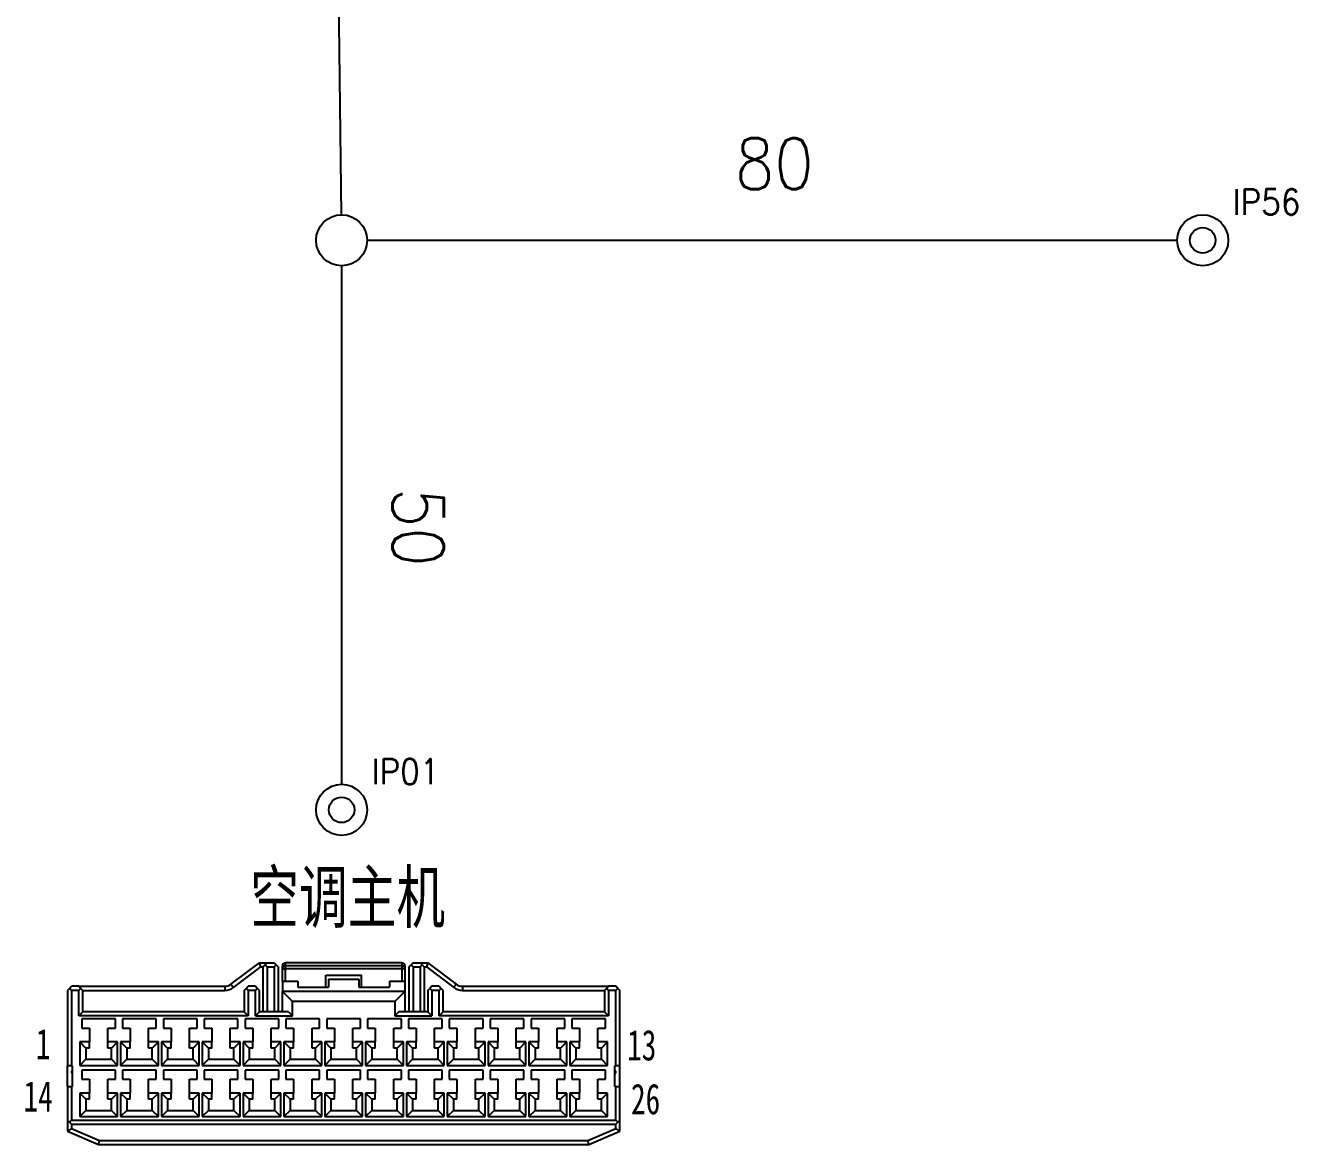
# Model space of a CAD drawing. Header units: inches. Extents: x 47316 to 59086, y 3141 to 11743.
# Drawn here: x 54291.5 to 54416.1, y 8331.1 to 8440.7 of the extents above; entities that cross this region are included whole.
import ezdxf

# ---------------------------------------------------------------- set-up
doc = ezdxf.new("R2010")
doc.units = ezdxf.units.IN
doc.header["$MEASUREMENT"] = 0
doc.layers.add('___SHELL', color=7, linetype='Continuous')
doc.styles.add('MtX_FangSong_GB2312', font='')
doc.styles.get("Standard").update_dxf_attribs({"font": ''})
doc.styles.get('MtX_FangSong_GB2312').set_extended_font_data('FangSong_GB2312')
doc.styles.get('Standard').set_extended_font_data('SimSun')
doc.linetypes.add('_VH_OTCON', pattern='A,0.0001,[7,VeSys.shx,S=0.1,R=0,X=0,Y=0],-0.4,[7,VeSys.shx,S=0.1,R=0,X=0,Y=0],-0.4,["X",Standard,S=1,R=0,X=-0.5,Y=-0.5],-0.0001,[7,VeSys.shx,S=0.1,R=0,X=0,Y=0],-0.4', length=1.2002)

msp = doc.modelspace()

# ---------------------------------------------------------------- linework, layer by layer
at = {"color": 0, "linetype": '_VH_OTCON', "lineweight": -2, "ltscale": 5}
for p, q in [((54321.88, 8469.92), (54322.48, 8422.12)), ((54325.01, 8419.62), (54404.35, 8419.62)), ((54322.51, 8417.12), (54322.51, 8366.35))]:
    msp.add_line(p, q, dxfattribs=at)
at = {"color": 0, "linetype": 'Continuous', "lineweight": -2}
for centre, radius in [((54322.51, 8419.62), 2.5), ((54406.85, 8419.62), 2.5), ((54406.85, 8419.62), 1.25), ((54322.51, 8363.85), 2.5), ((54322.51, 8363.85), 1.25)]:
    msp.add_circle(centre, radius, dxfattribs=at)
at = {"layer": '___SHELL', "color": 0, "lineweight": -2, "ltscale": 0.087131}
for p, q in [((54311.67, 8346.78), (54314.46, 8348.87)), ((54330.96, 8348.87), (54333.74, 8346.78))]:
    msp.add_line(p, q, dxfattribs=at)
at = {"layer": '___SHELL', "color": 0, "lineweight": -2, "ltscale": 0.083783}
for p, q in [((54311.92, 8346.46), (54314.59, 8348.47)), ((54330.82, 8348.47), (54333.5, 8346.46))]:
    msp.add_line(p, q, dxfattribs=at)
at = {"layer": '___SHELL', "color": 0, "lineweight": -2, "ltscale": 0.01875}
for p, q in [((54314.46, 8348.87), (54315.21, 8348.87)), ((54330.21, 8348.87), (54330.96, 8348.87)), ((54297.06, 8342.47), (54297.81, 8342.47)), ((54299.61, 8342.47), (54300.36, 8342.47)), ((54301.06, 8342.47), (54301.81, 8342.47)), ((54303.61, 8342.47), (54304.36, 8342.47)), ((54305.06, 8342.47), (54305.81, 8342.47)), ((54307.61, 8342.47), (54308.36, 8342.47)), ((54309.06, 8342.47), (54309.81, 8342.47)), ((54311.61, 8342.47), (54312.36, 8342.47)), ((54313.06, 8342.47), (54313.81, 8342.47)), ((54315.61, 8342.47), (54316.36, 8342.47)), ((54317.06, 8342.47), (54317.81, 8342.47)), ((54319.61, 8342.47), (54320.36, 8342.47)), ((54321.06, 8342.47), (54321.81, 8342.47)), ((54323.61, 8342.47), (54324.36, 8342.47)), ((54325.06, 8342.47), (54325.81, 8342.47)), ((54327.61, 8342.47), (54328.36, 8342.47)), ((54329.06, 8342.47), (54329.81, 8342.47)), ((54331.61, 8342.47), (54332.36, 8342.47)), ((54333.06, 8342.47), (54333.81, 8342.47)), ((54335.61, 8342.47), (54336.36, 8342.47)), ((54337.06, 8342.47), (54337.81, 8342.47)), ((54339.61, 8342.47), (54340.36, 8342.47)), ((54341.06, 8342.47), (54341.81, 8342.47)), ((54343.61, 8342.47), (54344.36, 8342.47)), ((54345.06, 8342.47), (54345.81, 8342.47)), ((54347.61, 8342.47), (54348.36, 8342.47)), ((54297.06, 8337.47), (54297.81, 8337.47)), ((54299.61, 8337.47), (54300.36, 8337.47)), ((54301.06, 8337.47), (54301.81, 8337.47)), ((54303.61, 8337.47), (54304.36, 8337.47)), ((54305.06, 8337.47), (54305.81, 8337.47)), ((54307.61, 8337.47), (54308.36, 8337.47)), ((54309.06, 8337.47), (54309.81, 8337.47)), ((54311.61, 8337.47), (54312.36, 8337.47)), ((54313.06, 8337.47), (54313.81, 8337.47)), ((54315.61, 8337.47), (54316.36, 8337.47)), ((54317.06, 8337.47), (54317.81, 8337.47)), ((54319.61, 8337.47), (54320.36, 8337.47)), ((54321.06, 8337.47), (54321.81, 8337.47)), ((54323.61, 8337.47), (54324.36, 8337.47)), ((54325.06, 8337.47), (54325.81, 8337.47)), ((54327.61, 8337.47), (54328.36, 8337.47)), ((54329.06, 8337.47), (54329.81, 8337.47)), ((54331.61, 8337.47), (54332.36, 8337.47)), ((54333.06, 8337.47), (54333.81, 8337.47)), ((54335.61, 8337.47), (54336.36, 8337.47)), ((54337.06, 8337.47), (54337.81, 8337.47)), ((54339.61, 8337.47), (54340.36, 8337.47)), ((54341.06, 8337.47), (54341.81, 8337.47)), ((54343.61, 8337.47), (54344.36, 8337.47)), ((54345.06, 8337.47), (54345.81, 8337.47)), ((54347.61, 8337.47), (54348.36, 8337.47))]:
    msp.add_line(p, q, dxfattribs=at)
at = {"layer": '___SHELL', "color": 0, "lineweight": -2, "ltscale": 0.010545}
for p, q in [((54314.59, 8348.47), (54314.46, 8348.87)), ((54330.96, 8348.87), (54330.82, 8348.47))]:
    msp.add_line(p, q, dxfattribs=at)
at = {"layer": '___SHELL', "color": 0, "lineweight": -2, "ltscale": 0.005402}
for p, q in [((54314.59, 8348.47), (54314.81, 8348.47)), ((54330.61, 8348.47), (54330.82, 8348.47))]:
    msp.add_line(p, q, dxfattribs=at)
at = {"layer": '___SHELL', "color": 0, "lineweight": -2, "ltscale": 0.007071}
for p, q in [((54315.01, 8348.67), (54314.81, 8348.47)), ((54315.21, 8348.87), (54315.01, 8348.67)), ((54315.21, 8348.47), (54315.01, 8348.67)), ((54315.91, 8348.87), (54316.11, 8348.67)), ((54316.11, 8348.67), (54315.91, 8348.47)), ((54329.51, 8348.87), (54329.31, 8348.67)), ((54329.51, 8348.47), (54329.31, 8348.67)), ((54330.21, 8348.87), (54330.41, 8348.67)), ((54330.41, 8348.67), (54330.21, 8348.47)), ((54330.61, 8348.47), (54330.41, 8348.67)), ((54295.86, 8346.37), (54295.66, 8346.17)), ((54296.76, 8346.57), (54296.96, 8346.37)), ((54296.96, 8346.37), (54296.76, 8346.17)), ((54297.16, 8346.17), (54296.96, 8346.37)), ((54312.96, 8346.17), (54313.16, 8346.37)), ((54313.16, 8346.37), (54313.36, 8346.57)), ((54313.16, 8346.37), (54313.36, 8346.17)), ((54314.06, 8346.57), (54314.26, 8346.37)), ((54314.26, 8346.37), (54314.06, 8346.17)), ((54314.46, 8346.17), (54314.26, 8346.37)), ((54330.96, 8346.17), (54331.16, 8346.37)), ((54331.36, 8346.57), (54331.16, 8346.37)), ((54331.16, 8346.37), (54331.36, 8346.17)), ((54332.06, 8346.57), (54332.26, 8346.37)), ((54332.26, 8346.37), (54332.06, 8346.17)), ((54332.46, 8346.17), (54332.26, 8346.37)), ((54348.26, 8346.17), (54348.46, 8346.37)), ((54348.46, 8346.37), (54348.66, 8346.57)), ((54348.66, 8346.17), (54348.46, 8346.37)), ((54349.56, 8346.37), (54349.76, 8346.17)), ((54295.66, 8333.47), (54295.86, 8333.27)), ((54349.76, 8333.47), (54349.56, 8333.27))]:
    msp.add_line(p, q, dxfattribs=at)
at = {"layer": '___SHELL', "color": 0, "lineweight": -2, "ltscale": 0.11}
for p, q in [((54314.81, 8348.47), (54314.81, 8344.07)), ((54315.21, 8348.47), (54315.21, 8344.07)), ((54315.91, 8348.47), (54315.91, 8344.07)), ((54316.31, 8348.47), (54316.31, 8344.07)), ((54329.11, 8348.47), (54329.11, 8344.07)), ((54329.51, 8348.47), (54329.51, 8344.07)), ((54330.21, 8348.47), (54330.21, 8344.07)), ((54330.61, 8348.47), (54330.61, 8344.07))]:
    msp.add_line(p, q, dxfattribs=at)
at = {"layer": '___SHELL', "color": 0, "lineweight": -2, "ltscale": 0.0175}
for p, q in [((54315.21, 8348.87), (54315.91, 8348.87)), ((54315.21, 8348.47), (54315.91, 8348.47)), ((54329.51, 8348.87), (54330.21, 8348.87)), ((54329.51, 8348.47), (54330.21, 8348.47)), ((54296.76, 8346.57), (54296.06, 8346.57)), ((54296.76, 8346.17), (54296.06, 8346.17)), ((54349.36, 8346.57), (54348.66, 8346.57)), ((54349.36, 8346.17), (54348.66, 8346.17))]:
    msp.add_line(p, q, dxfattribs=at)
at = {"layer": '___SHELL', "color": 0, "lineweight": -2, "ltscale": 0.00707}
for p, q in [((54316.31, 8348.47), (54316.11, 8348.67)), ((54329.31, 8348.67), (54329.11, 8348.47)), ((54295.86, 8346.37), (54296.06, 8346.57)), ((54296.06, 8346.17), (54295.86, 8346.37)), ((54349.56, 8346.37), (54349.36, 8346.57)), ((54349.56, 8346.37), (54349.36, 8346.17)), ((54295.86, 8333.27), (54296.06, 8333.47)), ((54296.06, 8333.07), (54295.86, 8333.27)), ((54349.36, 8333.47), (54349.56, 8333.27)), ((54349.56, 8333.27), (54349.36, 8333.07))]:
    msp.add_line(p, q, dxfattribs=at)
at = {"layer": '___SHELL', "color": 0, "lineweight": -2, "ltscale": 0.0075}
for p, q in [((54316.71, 8348.27), (54316.71, 8348.57)), ((54316.71, 8348.57), (54317.01, 8348.57)), ((54316.71, 8348.27), (54317.01, 8348.27)), ((54317.01, 8348.57), (54317.01, 8348.87)), ((54317.01, 8348.27), (54317.01, 8348.57)), ((54328.41, 8348.87), (54328.41, 8348.57)), ((54328.41, 8348.57), (54328.71, 8348.57)), ((54328.41, 8348.57), (54328.41, 8348.27)), ((54328.41, 8348.27), (54328.71, 8348.27)), ((54328.71, 8348.57), (54328.71, 8348.27))]:
    msp.add_line(p, q, dxfattribs=at)
at = {"layer": '___SHELL', "color": 0, "lineweight": -2, "ltscale": 0.03}
for p, q in [((54316.71, 8347.07), (54316.71, 8348.27)), ((54317.01, 8347.07), (54317.01, 8348.27)), ((54328.41, 8348.27), (54328.41, 8347.07)), ((54328.71, 8348.27), (54328.71, 8347.07)), ((54320.96, 8346.47), (54320.96, 8347.67)), ((54324.46, 8346.47), (54324.46, 8347.67))]:
    msp.add_line(p, q, dxfattribs=at)
at = {"layer": '___SHELL', "color": 0, "lineweight": -2, "ltscale": 0.285001}
for p, q in [((54328.41, 8348.87), (54317.01, 8348.87)), ((54328.41, 8348.57), (54317.01, 8348.57)), ((54328.41, 8348.27), (54317.01, 8348.27))]:
    msp.add_line(p, q, dxfattribs=at)
at = {"layer": '___SHELL', "color": 0, "lineweight": -2, "ltscale": 0.025}
for p, q in [((54316.71, 8347.07), (54316.71, 8346.07)), ((54328.71, 8347.07), (54328.71, 8346.07))]:
    msp.add_line(p, q, dxfattribs=at)
at = {"layer": '___SHELL', "color": 0, "lineweight": -2, "ltscale": 0.0375}
for p, q in [((54316.71, 8347.07), (54318.21, 8347.07)), ((54327.21, 8347.07), (54328.71, 8347.07))]:
    msp.add_line(p, q, dxfattribs=at)
at = {"layer": '___SHELL', "color": 0, "lineweight": -2, "ltscale": 0.015}
for p, q in [((54318.21, 8347.07), (54318.21, 8346.47)), ((54327.21, 8347.07), (54327.21, 8346.47))]:
    msp.add_line(p, q, dxfattribs=at)
at = {"layer": '___SHELL', "color": 0, "lineweight": -2, "ltscale": 0.0875}
msp.add_line((54320.96, 8347.67), (54324.46, 8347.67), dxfattribs=at)
at = {"layer": '___SHELL', "color": 0, "lineweight": -2, "ltscale": 0.075}
for p, q in [((54321.21, 8347.27), (54324.21, 8347.27)), ((54318.21, 8346.47), (54321.21, 8346.47)), ((54324.21, 8346.47), (54327.21, 8346.47))]:
    msp.add_line(p, q, dxfattribs=at)
at = {"layer": '___SHELL', "color": 0, "lineweight": -2, "ltscale": 0.02}
for p, q in [((54321.21, 8347.27), (54321.21, 8346.47)), ((54324.21, 8347.27), (54324.21, 8346.47))]:
    msp.add_line(p, q, dxfattribs=at)
at = {"layer": '___SHELL', "color": 0, "lineweight": -2, "ltscale": 0.185}
for p, q in [((54295.66, 8346.17), (54295.66, 8338.77)), ((54296.06, 8346.17), (54296.06, 8338.77)), ((54349.36, 8338.77), (54349.36, 8346.17)), ((54349.76, 8338.77), (54349.76, 8346.17))]:
    msp.add_line(p, q, dxfattribs=at)
at = {"layer": '___SHELL', "color": 0, "lineweight": -2, "ltscale": 0.357881}
for p, q in [((54296.76, 8346.57), (54311.07, 8346.57)), ((54334.34, 8346.57), (54348.66, 8346.57))]:
    msp.add_line(p, q, dxfattribs=at)
at = {"layer": '___SHELL', "color": 0, "lineweight": -2, "ltscale": 0.0625}
for p, q in [((54296.76, 8343.67), (54296.76, 8346.17)), ((54313.36, 8346.17), (54313.36, 8343.67)), ((54314.06, 8343.67), (54314.06, 8346.17)), ((54331.36, 8346.17), (54331.36, 8343.67)), ((54332.06, 8343.67), (54332.06, 8346.17)), ((54348.66, 8346.17), (54348.66, 8343.67)), ((54297.46, 8339.42), (54299.96, 8339.42)), ((54301.46, 8339.42), (54303.96, 8339.42)), ((54305.46, 8339.42), (54307.96, 8339.42)), ((54309.46, 8339.42), (54311.96, 8339.42)), ((54313.46, 8339.42), (54315.96, 8339.42)), ((54317.46, 8339.42), (54319.96, 8339.42)), ((54321.46, 8339.42), (54323.96, 8339.42)), ((54325.46, 8339.42), (54327.96, 8339.42)), ((54329.46, 8339.42), (54331.96, 8339.42)), ((54333.46, 8339.42), (54335.96, 8339.42)), ((54337.46, 8339.42), (54339.96, 8339.42)), ((54341.46, 8339.42), (54343.96, 8339.42)), ((54345.46, 8339.42), (54347.96, 8339.42)), ((54297.46, 8334.42), (54299.96, 8334.42)), ((54301.46, 8334.42), (54303.96, 8334.42)), ((54305.46, 8334.42), (54307.96, 8334.42)), ((54309.46, 8334.42), (54311.96, 8334.42)), ((54313.46, 8334.42), (54315.96, 8334.42)), ((54317.46, 8334.42), (54319.96, 8334.42)), ((54321.46, 8334.42), (54323.96, 8334.42)), ((54325.46, 8334.42), (54327.96, 8334.42)), ((54329.46, 8334.42), (54331.96, 8334.42)), ((54333.46, 8334.42), (54335.96, 8334.42)), ((54337.46, 8334.42), (54339.96, 8334.42)), ((54341.46, 8334.42), (54343.96, 8334.42)), ((54345.46, 8334.42), (54347.96, 8334.42))]:
    msp.add_line(p, q, dxfattribs=at)
at = {"layer": '___SHELL', "color": 0, "lineweight": -2, "ltscale": 0.0525}
for p, q in [((54297.16, 8344.07), (54297.16, 8346.17)), ((54312.96, 8346.17), (54312.96, 8344.07)), ((54314.46, 8344.07), (54314.46, 8346.17)), ((54330.96, 8346.17), (54330.96, 8344.07)), ((54332.46, 8344.07), (54332.46, 8346.17)), ((54348.26, 8346.17), (54348.26, 8344.07))]:
    msp.add_line(p, q, dxfattribs=at)
at = {"layer": '___SHELL', "color": 0, "lineweight": -2, "ltscale": 0.347881}
for p, q in [((54297.16, 8346.17), (54311.07, 8346.17)), ((54334.34, 8346.17), (54348.26, 8346.17))]:
    msp.add_line(p, q, dxfattribs=at)
at = {"layer": '___SHELL', "color": 0, "lineweight": -2, "ltscale": 0.01}
for p, q in [((54311.07, 8346.57), (54311.07, 8346.17)), ((54311.67, 8346.78), (54311.92, 8346.46)), ((54333.74, 8346.78), (54333.5, 8346.46)), ((54334.34, 8346.57), (54334.34, 8346.17))]:
    msp.add_line(p, q, dxfattribs=at)
at = {"layer": '___SHELL', "color": 0, "lineweight": -2, "ltscale": 0.017499}
for p, q in [((54314.06, 8346.57), (54313.36, 8346.57)), ((54314.06, 8346.17), (54313.36, 8346.17)), ((54332.06, 8346.57), (54331.36, 8346.57)), ((54332.06, 8346.17), (54331.36, 8346.17))]:
    msp.add_line(p, q, dxfattribs=at)
at = {"layer": '___SHELL', "color": 0, "lineweight": -2, "ltscale": 0.3}
msp.add_line((54328.71, 8346.07), (54316.71, 8346.07), dxfattribs=at)
at = {"layer": '___SHELL', "color": 0, "lineweight": -2, "ltscale": 0.035355}
for p, q in [((54316.71, 8346.07), (54317.71, 8345.07)), ((54328.71, 8346.07), (54327.71, 8345.07))]:
    msp.add_line(p, q, dxfattribs=at)
at = {"layer": '___SHELL', "color": 0, "lineweight": -2, "ltscale": 0.05}
for p, q in [((54316.71, 8344.07), (54316.71, 8346.07)), ((54328.71, 8346.07), (54328.71, 8344.07)), ((54295.66, 8336.77), (54295.66, 8338.77)), ((54296.16, 8336.77), (54296.16, 8338.77)), ((54349.26, 8336.77), (54349.26, 8338.77)), ((54349.76, 8336.77), (54349.76, 8338.77))]:
    msp.add_line(p, q, dxfattribs=at)
at = {"layer": '___SHELL', "color": 0, "lineweight": -2, "ltscale": 0.25}
msp.add_line((54327.71, 8345.07), (54317.71, 8345.07), dxfattribs=at)
at = {"layer": '___SHELL', "color": 0, "lineweight": -2, "ltscale": 0.035}
for p, q in [((54317.71, 8343.67), (54317.71, 8345.07)), ((54327.71, 8345.07), (54327.71, 8343.67))]:
    msp.add_line(p, q, dxfattribs=at)
at = {"layer": '___SHELL', "color": 0, "lineweight": -2, "ltscale": 0.014142}
for p, q in [((54297.16, 8344.07), (54296.76, 8343.67)), ((54312.96, 8344.07), (54313.36, 8343.67)), ((54314.46, 8344.07), (54314.06, 8343.67)), ((54317.31, 8344.07), (54317.71, 8343.67)), ((54328.11, 8344.07), (54327.71, 8343.67)), ((54330.96, 8344.07), (54331.36, 8343.67)), ((54332.46, 8344.07), (54332.06, 8343.67)), ((54348.26, 8344.07), (54348.66, 8343.67))]:
    msp.add_line(p, q, dxfattribs=at)
at = {"layer": '___SHELL', "color": 0, "lineweight": -2, "ltscale": 0.415001}
for p, q in [((54313.36, 8343.67), (54296.76, 8343.67)), ((54348.66, 8343.67), (54332.06, 8343.67))]:
    msp.add_line(p, q, dxfattribs=at)
at = {"layer": '___SHELL', "color": 0, "lineweight": -2, "ltscale": 0.0225}
for p, q in [((54297.06, 8343.37), (54297.06, 8342.47)), ((54300.36, 8342.47), (54300.36, 8343.37)), ((54301.06, 8343.37), (54301.06, 8342.47)), ((54304.36, 8342.47), (54304.36, 8343.37)), ((54305.06, 8343.37), (54305.06, 8342.47)), ((54308.36, 8342.47), (54308.36, 8343.37)), ((54309.06, 8343.37), (54309.06, 8342.47)), ((54312.36, 8342.47), (54312.36, 8343.37)), ((54313.06, 8343.37), (54313.06, 8342.47)), ((54316.36, 8342.47), (54316.36, 8343.37)), ((54317.06, 8343.37), (54317.06, 8342.47)), ((54320.36, 8342.47), (54320.36, 8343.37)), ((54321.06, 8343.37), (54321.06, 8342.47)), ((54324.36, 8342.47), (54324.36, 8343.37)), ((54325.06, 8343.37), (54325.06, 8342.47)), ((54328.36, 8342.47), (54328.36, 8343.37)), ((54329.06, 8343.37), (54329.06, 8342.47)), ((54332.36, 8342.47), (54332.36, 8343.37)), ((54333.06, 8343.37), (54333.06, 8342.47)), ((54336.36, 8342.47), (54336.36, 8343.37)), ((54337.06, 8343.37), (54337.06, 8342.47)), ((54340.36, 8342.47), (54340.36, 8343.37)), ((54341.06, 8343.37), (54341.06, 8342.47)), ((54344.36, 8342.47), (54344.36, 8343.37)), ((54345.06, 8343.37), (54345.06, 8342.47)), ((54348.36, 8342.47), (54348.36, 8343.37)), ((54297.06, 8338.37), (54297.06, 8337.47)), ((54300.36, 8337.47), (54300.36, 8338.37)), ((54301.06, 8338.37), (54301.06, 8337.47)), ((54304.36, 8337.47), (54304.36, 8338.37)), ((54305.06, 8338.37), (54305.06, 8337.47)), ((54308.36, 8337.47), (54308.36, 8338.37)), ((54309.06, 8338.37), (54309.06, 8337.47)), ((54312.36, 8337.47), (54312.36, 8338.37)), ((54313.06, 8338.37), (54313.06, 8337.47)), ((54316.36, 8337.47), (54316.36, 8338.37)), ((54317.06, 8338.37), (54317.06, 8337.47)), ((54320.36, 8337.47), (54320.36, 8338.37)), ((54321.06, 8338.37), (54321.06, 8337.47)), ((54324.36, 8337.47), (54324.36, 8338.37)), ((54325.06, 8338.37), (54325.06, 8337.47)), ((54328.36, 8337.47), (54328.36, 8338.37)), ((54329.06, 8338.37), (54329.06, 8337.47)), ((54332.36, 8337.47), (54332.36, 8338.37)), ((54333.06, 8338.37), (54333.06, 8337.47)), ((54336.36, 8337.47), (54336.36, 8338.37)), ((54337.06, 8338.37), (54337.06, 8337.47)), ((54340.36, 8337.47), (54340.36, 8338.37)), ((54341.06, 8338.37), (54341.06, 8337.47)), ((54344.36, 8337.47), (54344.36, 8338.37)), ((54345.06, 8338.37), (54345.06, 8337.47)), ((54348.36, 8337.47), (54348.36, 8338.37))]:
    msp.add_line(p, q, dxfattribs=at)
at = {"layer": '___SHELL', "color": 0, "lineweight": -2, "ltscale": 0.082501}
for p, q in [((54300.36, 8343.37), (54297.06, 8343.37)), ((54304.36, 8343.37), (54301.06, 8343.37)), ((54308.36, 8343.37), (54305.06, 8343.37)), ((54312.36, 8343.37), (54309.06, 8343.37)), ((54316.36, 8343.37), (54313.06, 8343.37)), ((54320.36, 8343.37), (54317.06, 8343.37)), ((54324.36, 8343.37), (54321.06, 8343.37)), ((54328.36, 8343.37), (54325.06, 8343.37)), ((54332.36, 8343.37), (54329.06, 8343.37)), ((54336.36, 8343.37), (54333.06, 8343.37)), ((54340.36, 8343.37), (54337.06, 8343.37)), ((54344.36, 8343.37), (54341.06, 8343.37)), ((54348.36, 8343.37), (54345.06, 8343.37)), ((54300.36, 8338.37), (54297.06, 8338.37)), ((54304.36, 8338.37), (54301.06, 8338.37)), ((54308.36, 8338.37), (54305.06, 8338.37)), ((54312.36, 8338.37), (54309.06, 8338.37)), ((54316.36, 8338.37), (54313.06, 8338.37)), ((54320.36, 8338.37), (54317.06, 8338.37)), ((54324.36, 8338.37), (54321.06, 8338.37)), ((54328.36, 8338.37), (54325.06, 8338.37)), ((54332.36, 8338.37), (54329.06, 8338.37)), ((54336.36, 8338.37), (54333.06, 8338.37)), ((54340.36, 8338.37), (54337.06, 8338.37)), ((54344.36, 8338.37), (54341.06, 8338.37)), ((54348.36, 8338.37), (54345.06, 8338.37))]:
    msp.add_line(p, q, dxfattribs=at)
at = {"layer": '___SHELL', "color": 0, "lineweight": -2, "ltscale": 0.395}
for p, q in [((54312.96, 8344.07), (54297.16, 8344.07)), ((54348.26, 8344.07), (54332.46, 8344.07))]:
    msp.add_line(p, q, dxfattribs=at)
at = {"layer": '___SHELL', "color": 0, "lineweight": -2, "ltscale": 0.091251}
for p, q in [((54314.06, 8343.67), (54317.71, 8343.67)), ((54327.71, 8343.67), (54331.36, 8343.67))]:
    msp.add_line(p, q, dxfattribs=at)
at = {"layer": '___SHELL', "color": 0, "lineweight": -2, "ltscale": 0.071249}
for p, q in [((54317.31, 8344.07), (54314.46, 8344.07)), ((54330.96, 8344.07), (54328.11, 8344.07))]:
    msp.add_line(p, q, dxfattribs=at)
at = {"layer": '___SHELL', "color": 0, "lineweight": -2, "ltscale": 0.03375}
for p, q in [((54297.81, 8342.47), (54297.81, 8341.12)), ((54299.61, 8341.12), (54299.61, 8342.47)), ((54301.81, 8342.47), (54301.81, 8341.12)), ((54303.61, 8341.12), (54303.61, 8342.47)), ((54305.81, 8342.47), (54305.81, 8341.12)), ((54307.61, 8341.12), (54307.61, 8342.47)), ((54309.81, 8342.47), (54309.81, 8341.12)), ((54311.61, 8341.12), (54311.61, 8342.47)), ((54313.81, 8342.47), (54313.81, 8341.12)), ((54315.61, 8341.12), (54315.61, 8342.47)), ((54317.81, 8342.47), (54317.81, 8341.12)), ((54319.61, 8341.12), (54319.61, 8342.47)), ((54321.81, 8342.47), (54321.81, 8341.12)), ((54323.61, 8341.12), (54323.61, 8342.47)), ((54325.81, 8342.47), (54325.81, 8341.12)), ((54327.61, 8341.12), (54327.61, 8342.47)), ((54329.81, 8342.47), (54329.81, 8341.12)), ((54331.61, 8341.12), (54331.61, 8342.47)), ((54333.81, 8342.47), (54333.81, 8341.12)), ((54335.61, 8341.12), (54335.61, 8342.47)), ((54337.81, 8342.47), (54337.81, 8341.12)), ((54339.61, 8341.12), (54339.61, 8342.47)), ((54341.81, 8342.47), (54341.81, 8341.12)), ((54343.61, 8341.12), (54343.61, 8342.47)), ((54345.81, 8342.47), (54345.81, 8341.12)), ((54347.61, 8341.12), (54347.61, 8342.47)), ((54297.81, 8337.47), (54297.81, 8336.12)), ((54299.61, 8336.12), (54299.61, 8337.47)), ((54301.81, 8337.47), (54301.81, 8336.12)), ((54303.61, 8336.12), (54303.61, 8337.47)), ((54305.81, 8337.47), (54305.81, 8336.12)), ((54307.61, 8336.12), (54307.61, 8337.47)), ((54309.81, 8337.47), (54309.81, 8336.12)), ((54311.61, 8336.12), (54311.61, 8337.47)), ((54313.81, 8337.47), (54313.81, 8336.12)), ((54315.61, 8336.12), (54315.61, 8337.47)), ((54317.81, 8337.47), (54317.81, 8336.12)), ((54319.61, 8336.12), (54319.61, 8337.47)), ((54321.81, 8337.47), (54321.81, 8336.12)), ((54323.61, 8336.12), (54323.61, 8337.47)), ((54325.81, 8337.47), (54325.81, 8336.12)), ((54327.61, 8336.12), (54327.61, 8337.47)), ((54329.81, 8337.47), (54329.81, 8336.12)), ((54331.61, 8336.12), (54331.61, 8337.47)), ((54333.81, 8337.47), (54333.81, 8336.12)), ((54335.61, 8336.12), (54335.61, 8337.47)), ((54337.81, 8337.47), (54337.81, 8336.12)), ((54339.61, 8336.12), (54339.61, 8337.47)), ((54341.81, 8337.47), (54341.81, 8336.12)), ((54343.61, 8336.12), (54343.61, 8337.47)), ((54345.81, 8337.47), (54345.81, 8336.12)), ((54347.61, 8336.12), (54347.61, 8337.47))]:
    msp.add_line(p, q, dxfattribs=at)
at = {"layer": '___SHELL', "color": 0, "lineweight": -2, "ltscale": 0.0575}
for p, q in [((54296.86, 8341.12), (54296.86, 8338.82)), ((54300.56, 8338.82), (54300.56, 8341.12)), ((54300.86, 8341.12), (54300.86, 8338.82)), ((54304.56, 8338.82), (54304.56, 8341.12)), ((54304.86, 8341.12), (54304.86, 8338.82)), ((54308.56, 8338.82), (54308.56, 8341.12)), ((54308.86, 8341.12), (54308.86, 8338.82)), ((54312.56, 8338.82), (54312.56, 8341.12)), ((54312.86, 8341.12), (54312.86, 8338.82)), ((54316.56, 8338.82), (54316.56, 8341.12)), ((54316.86, 8341.12), (54316.86, 8338.82)), ((54320.56, 8338.82), (54320.56, 8341.12)), ((54320.86, 8341.12), (54320.86, 8338.82)), ((54324.56, 8338.82), (54324.56, 8341.12)), ((54324.86, 8341.12), (54324.86, 8338.82)), ((54328.56, 8338.82), (54328.56, 8341.12)), ((54328.86, 8341.12), (54328.86, 8338.82)), ((54332.56, 8338.82), (54332.56, 8341.12)), ((54332.86, 8341.12), (54332.86, 8338.82)), ((54336.56, 8338.82), (54336.56, 8341.12)), ((54336.86, 8341.12), (54336.86, 8338.82)), ((54340.56, 8338.82), (54340.56, 8341.12)), ((54340.86, 8341.12), (54340.86, 8338.82)), ((54344.56, 8338.82), (54344.56, 8341.12)), ((54344.86, 8341.12), (54344.86, 8338.82)), ((54348.56, 8338.82), (54348.56, 8341.12)), ((54296.86, 8336.12), (54296.86, 8333.82)), ((54300.56, 8333.82), (54300.56, 8336.12)), ((54300.86, 8336.12), (54300.86, 8333.82)), ((54304.56, 8333.82), (54304.56, 8336.12)), ((54304.86, 8336.12), (54304.86, 8333.82)), ((54308.56, 8333.82), (54308.56, 8336.12)), ((54308.86, 8336.12), (54308.86, 8333.82)), ((54312.56, 8333.82), (54312.56, 8336.12)), ((54312.86, 8336.12), (54312.86, 8333.82)), ((54316.56, 8333.82), (54316.56, 8336.12)), ((54316.86, 8336.12), (54316.86, 8333.82)), ((54320.56, 8333.82), (54320.56, 8336.12)), ((54320.86, 8336.12), (54320.86, 8333.82)), ((54324.56, 8333.82), (54324.56, 8336.12)), ((54324.86, 8336.12), (54324.86, 8333.82)), ((54328.56, 8333.82), (54328.56, 8336.12)), ((54328.86, 8336.12), (54328.86, 8333.82)), ((54332.56, 8333.82), (54332.56, 8336.12)), ((54332.86, 8336.12), (54332.86, 8333.82)), ((54336.56, 8333.82), (54336.56, 8336.12)), ((54336.86, 8336.12), (54336.86, 8333.82)), ((54340.56, 8333.82), (54340.56, 8336.12)), ((54340.86, 8336.12), (54340.86, 8333.82)), ((54344.56, 8333.82), (54344.56, 8336.12)), ((54344.86, 8336.12), (54344.86, 8333.82)), ((54348.56, 8333.82), (54348.56, 8336.12))]:
    msp.add_line(p, q, dxfattribs=at)
at = {"layer": '___SHELL', "color": 0, "lineweight": -2, "ltscale": 0.023749}
for p, q in [((54297.81, 8341.12), (54296.86, 8341.12)), ((54300.56, 8341.12), (54299.61, 8341.12)), ((54301.81, 8341.12), (54300.86, 8341.12)), ((54304.56, 8341.12), (54303.61, 8341.12)), ((54305.81, 8341.12), (54304.86, 8341.12)), ((54308.56, 8341.12), (54307.61, 8341.12)), ((54309.81, 8341.12), (54308.86, 8341.12)), ((54312.56, 8341.12), (54311.61, 8341.12)), ((54313.81, 8341.12), (54312.86, 8341.12)), ((54316.56, 8341.12), (54315.61, 8341.12)), ((54317.81, 8341.12), (54316.86, 8341.12)), ((54320.56, 8341.12), (54319.61, 8341.12)), ((54321.81, 8341.12), (54320.86, 8341.12)), ((54324.56, 8341.12), (54323.61, 8341.12)), ((54325.81, 8341.12), (54324.86, 8341.12)), ((54328.56, 8341.12), (54327.61, 8341.12)), ((54329.81, 8341.12), (54328.86, 8341.12)), ((54332.56, 8341.12), (54331.61, 8341.12)), ((54333.81, 8341.12), (54332.86, 8341.12)), ((54336.56, 8341.12), (54335.61, 8341.12)), ((54337.81, 8341.12), (54336.86, 8341.12)), ((54340.56, 8341.12), (54339.61, 8341.12)), ((54341.81, 8341.12), (54340.86, 8341.12)), ((54344.56, 8341.12), (54343.61, 8341.12)), ((54345.81, 8341.12), (54344.86, 8341.12)), ((54348.56, 8341.12), (54347.61, 8341.12)), ((54297.81, 8336.12), (54296.86, 8336.12)), ((54300.56, 8336.12), (54299.61, 8336.12)), ((54301.81, 8336.12), (54300.86, 8336.12)), ((54304.56, 8336.12), (54303.61, 8336.12)), ((54305.81, 8336.12), (54304.86, 8336.12)), ((54308.56, 8336.12), (54307.61, 8336.12)), ((54309.81, 8336.12), (54308.86, 8336.12)), ((54312.56, 8336.12), (54311.61, 8336.12)), ((54313.81, 8336.12), (54312.86, 8336.12)), ((54316.56, 8336.12), (54315.61, 8336.12)), ((54317.81, 8336.12), (54316.86, 8336.12)), ((54320.56, 8336.12), (54319.61, 8336.12)), ((54321.81, 8336.12), (54320.86, 8336.12)), ((54324.56, 8336.12), (54323.61, 8336.12)), ((54325.81, 8336.12), (54324.86, 8336.12)), ((54328.56, 8336.12), (54327.61, 8336.12)), ((54329.81, 8336.12), (54328.86, 8336.12)), ((54332.56, 8336.12), (54331.61, 8336.12)), ((54333.81, 8336.12), (54332.86, 8336.12)), ((54336.56, 8336.12), (54335.61, 8336.12)), ((54337.81, 8336.12), (54336.86, 8336.12)), ((54340.56, 8336.12), (54339.61, 8336.12)), ((54341.81, 8336.12), (54340.86, 8336.12)), ((54344.56, 8336.12), (54343.61, 8336.12)), ((54345.81, 8336.12), (54344.86, 8336.12)), ((54348.56, 8336.12), (54347.61, 8336.12))]:
    msp.add_line(p, q, dxfattribs=at)
at = {"layer": '___SHELL', "color": 0, "lineweight": -2, "ltscale": 0.021212}
for p, q in [((54297.46, 8340.52), (54296.86, 8341.12)), ((54299.96, 8340.52), (54300.56, 8341.12)), ((54301.46, 8340.52), (54300.86, 8341.12)), ((54303.96, 8340.52), (54304.56, 8341.12)), ((54305.46, 8340.52), (54304.86, 8341.12)), ((54307.96, 8340.52), (54308.56, 8341.12)), ((54309.46, 8340.52), (54308.86, 8341.12)), ((54311.96, 8340.52), (54312.56, 8341.12)), ((54313.46, 8340.52), (54312.86, 8341.12)), ((54315.96, 8340.52), (54316.56, 8341.12)), ((54317.46, 8340.52), (54316.86, 8341.12)), ((54319.96, 8340.52), (54320.56, 8341.12)), ((54321.46, 8340.52), (54320.86, 8341.12)), ((54323.96, 8340.52), (54324.56, 8341.12)), ((54325.46, 8340.52), (54324.86, 8341.12)), ((54327.96, 8340.52), (54328.56, 8341.12)), ((54329.46, 8340.52), (54328.86, 8341.12)), ((54331.96, 8340.52), (54332.56, 8341.12)), ((54333.46, 8340.52), (54332.86, 8341.12)), ((54335.96, 8340.52), (54336.56, 8341.12)), ((54337.46, 8340.52), (54336.86, 8341.12)), ((54339.96, 8340.52), (54340.56, 8341.12)), ((54341.46, 8340.52), (54340.86, 8341.12)), ((54343.96, 8340.52), (54344.56, 8341.12)), ((54345.46, 8340.52), (54344.86, 8341.12)), ((54347.96, 8340.52), (54348.56, 8341.12)), ((54297.46, 8335.52), (54296.86, 8336.12)), ((54299.96, 8335.52), (54300.56, 8336.12)), ((54301.46, 8335.52), (54300.86, 8336.12)), ((54303.96, 8335.52), (54304.56, 8336.12)), ((54305.46, 8335.52), (54304.86, 8336.12)), ((54307.96, 8335.52), (54308.56, 8336.12)), ((54309.46, 8335.52), (54308.86, 8336.12)), ((54311.96, 8335.52), (54312.56, 8336.12)), ((54313.46, 8335.52), (54312.86, 8336.12)), ((54315.96, 8335.52), (54316.56, 8336.12)), ((54317.46, 8335.52), (54316.86, 8336.12)), ((54319.96, 8335.52), (54320.56, 8336.12)), ((54321.46, 8335.52), (54320.86, 8336.12)), ((54323.96, 8335.52), (54324.56, 8336.12)), ((54325.46, 8335.52), (54324.86, 8336.12)), ((54327.96, 8335.52), (54328.56, 8336.12)), ((54329.46, 8335.52), (54328.86, 8336.12)), ((54331.96, 8335.52), (54332.56, 8336.12)), ((54333.46, 8335.52), (54332.86, 8336.12)), ((54335.96, 8335.52), (54336.56, 8336.12)), ((54337.46, 8335.52), (54336.86, 8336.12)), ((54339.96, 8335.52), (54340.56, 8336.12)), ((54341.46, 8335.52), (54340.86, 8336.12)), ((54343.96, 8335.52), (54344.56, 8336.12)), ((54345.46, 8335.52), (54344.86, 8336.12)), ((54347.96, 8335.52), (54348.56, 8336.12))]:
    msp.add_line(p, q, dxfattribs=at)
at = {"layer": '___SHELL', "color": 0, "lineweight": -2, "ltscale": 0.014999}
for p, q in [((54297.81, 8340.52), (54297.81, 8341.12)), ((54299.61, 8340.52), (54299.61, 8341.12)), ((54301.81, 8340.52), (54301.81, 8341.12)), ((54303.61, 8340.52), (54303.61, 8341.12)), ((54305.81, 8340.52), (54305.81, 8341.12)), ((54307.61, 8340.52), (54307.61, 8341.12)), ((54309.81, 8340.52), (54309.81, 8341.12)), ((54311.61, 8340.52), (54311.61, 8341.12)), ((54313.81, 8340.52), (54313.81, 8341.12)), ((54315.61, 8340.52), (54315.61, 8341.12)), ((54317.81, 8340.52), (54317.81, 8341.12)), ((54319.61, 8340.52), (54319.61, 8341.12)), ((54321.81, 8340.52), (54321.81, 8341.12)), ((54323.61, 8340.52), (54323.61, 8341.12)), ((54325.81, 8340.52), (54325.81, 8341.12)), ((54327.61, 8340.52), (54327.61, 8341.12)), ((54329.81, 8340.52), (54329.81, 8341.12)), ((54331.61, 8340.52), (54331.61, 8341.12)), ((54333.81, 8340.52), (54333.81, 8341.12)), ((54335.61, 8340.52), (54335.61, 8341.12)), ((54337.81, 8340.52), (54337.81, 8341.12)), ((54339.61, 8340.52), (54339.61, 8341.12)), ((54341.81, 8340.52), (54341.81, 8341.12)), ((54343.61, 8340.52), (54343.61, 8341.12)), ((54345.81, 8340.52), (54345.81, 8341.12)), ((54347.61, 8340.52), (54347.61, 8341.12)), ((54297.81, 8335.52), (54297.81, 8336.12)), ((54299.61, 8335.52), (54299.61, 8336.12)), ((54301.81, 8335.52), (54301.81, 8336.12)), ((54303.61, 8335.52), (54303.61, 8336.12)), ((54305.81, 8335.52), (54305.81, 8336.12)), ((54307.61, 8335.52), (54307.61, 8336.12)), ((54309.81, 8335.52), (54309.81, 8336.12)), ((54311.61, 8335.52), (54311.61, 8336.12)), ((54313.81, 8335.52), (54313.81, 8336.12)), ((54315.61, 8335.52), (54315.61, 8336.12)), ((54317.81, 8335.52), (54317.81, 8336.12)), ((54319.61, 8335.52), (54319.61, 8336.12)), ((54321.81, 8335.52), (54321.81, 8336.12)), ((54323.61, 8335.52), (54323.61, 8336.12)), ((54325.81, 8335.52), (54325.81, 8336.12)), ((54327.61, 8335.52), (54327.61, 8336.12)), ((54329.81, 8335.52), (54329.81, 8336.12)), ((54331.61, 8335.52), (54331.61, 8336.12)), ((54333.81, 8335.52), (54333.81, 8336.12)), ((54335.61, 8335.52), (54335.61, 8336.12)), ((54337.81, 8335.52), (54337.81, 8336.12)), ((54339.61, 8335.52), (54339.61, 8336.12)), ((54341.81, 8335.52), (54341.81, 8336.12)), ((54343.61, 8335.52), (54343.61, 8336.12)), ((54345.81, 8335.52), (54345.81, 8336.12)), ((54347.61, 8335.52), (54347.61, 8336.12))]:
    msp.add_line(p, q, dxfattribs=at)
at = {"layer": '___SHELL', "color": 0, "lineweight": -2, "ltscale": 0.0275}
for p, q in [((54297.46, 8340.52), (54297.46, 8339.42)), ((54299.96, 8339.42), (54299.96, 8340.52)), ((54301.46, 8340.52), (54301.46, 8339.42)), ((54303.96, 8339.42), (54303.96, 8340.52)), ((54305.46, 8340.52), (54305.46, 8339.42)), ((54307.96, 8339.42), (54307.96, 8340.52)), ((54309.46, 8340.52), (54309.46, 8339.42)), ((54311.96, 8339.42), (54311.96, 8340.52)), ((54313.46, 8340.52), (54313.46, 8339.42)), ((54315.96, 8339.42), (54315.96, 8340.52)), ((54317.46, 8340.52), (54317.46, 8339.42)), ((54319.96, 8339.42), (54319.96, 8340.52)), ((54321.46, 8340.52), (54321.46, 8339.42)), ((54323.96, 8339.42), (54323.96, 8340.52)), ((54325.46, 8340.52), (54325.46, 8339.42)), ((54327.96, 8339.42), (54327.96, 8340.52)), ((54329.46, 8340.52), (54329.46, 8339.42)), ((54331.96, 8339.42), (54331.96, 8340.52)), ((54333.46, 8340.52), (54333.46, 8339.42)), ((54335.96, 8339.42), (54335.96, 8340.52)), ((54337.46, 8340.52), (54337.46, 8339.42)), ((54339.96, 8339.42), (54339.96, 8340.52)), ((54341.46, 8340.52), (54341.46, 8339.42)), ((54343.96, 8339.42), (54343.96, 8340.52)), ((54345.46, 8340.52), (54345.46, 8339.42)), ((54347.96, 8339.42), (54347.96, 8340.52)), ((54297.46, 8335.52), (54297.46, 8334.42)), ((54299.96, 8334.42), (54299.96, 8335.52)), ((54301.46, 8335.52), (54301.46, 8334.42)), ((54303.96, 8334.42), (54303.96, 8335.52)), ((54305.46, 8335.52), (54305.46, 8334.42)), ((54307.96, 8334.42), (54307.96, 8335.52)), ((54309.46, 8335.52), (54309.46, 8334.42)), ((54311.96, 8334.42), (54311.96, 8335.52)), ((54313.46, 8335.52), (54313.46, 8334.42)), ((54315.96, 8334.42), (54315.96, 8335.52)), ((54317.46, 8335.52), (54317.46, 8334.42)), ((54319.96, 8334.42), (54319.96, 8335.52)), ((54321.46, 8335.52), (54321.46, 8334.42)), ((54323.96, 8334.42), (54323.96, 8335.52)), ((54325.46, 8335.52), (54325.46, 8334.42)), ((54327.96, 8334.42), (54327.96, 8335.52)), ((54329.46, 8335.52), (54329.46, 8334.42)), ((54331.96, 8334.42), (54331.96, 8335.52)), ((54333.46, 8335.52), (54333.46, 8334.42)), ((54335.96, 8334.42), (54335.96, 8335.52)), ((54337.46, 8335.52), (54337.46, 8334.42)), ((54339.96, 8334.42), (54339.96, 8335.52)), ((54341.46, 8335.52), (54341.46, 8334.42)), ((54343.96, 8334.42), (54343.96, 8335.52)), ((54345.46, 8335.52), (54345.46, 8334.42)), ((54347.96, 8334.42), (54347.96, 8335.52)), ((54295.66, 8333.47), (54295.66, 8332.37)), ((54349.76, 8332.37), (54349.76, 8333.47))]:
    msp.add_line(p, q, dxfattribs=at)
at = {"layer": '___SHELL', "color": 0, "lineweight": -2, "ltscale": 0.008749}
for p, q in [((54297.81, 8340.52), (54297.46, 8340.52)), ((54299.96, 8340.52), (54299.61, 8340.52)), ((54301.81, 8340.52), (54301.46, 8340.52)), ((54303.96, 8340.52), (54303.61, 8340.52)), ((54305.81, 8340.52), (54305.46, 8340.52)), ((54307.96, 8340.52), (54307.61, 8340.52)), ((54309.81, 8340.52), (54309.46, 8340.52)), ((54311.96, 8340.52), (54311.61, 8340.52)), ((54313.81, 8340.52), (54313.46, 8340.52)), ((54315.96, 8340.52), (54315.61, 8340.52)), ((54317.81, 8340.52), (54317.46, 8340.52)), ((54319.96, 8340.52), (54319.61, 8340.52)), ((54321.81, 8340.52), (54321.46, 8340.52)), ((54323.96, 8340.52), (54323.61, 8340.52)), ((54325.81, 8340.52), (54325.46, 8340.52)), ((54327.96, 8340.52), (54327.61, 8340.52)), ((54329.81, 8340.52), (54329.46, 8340.52)), ((54331.96, 8340.52), (54331.61, 8340.52)), ((54333.81, 8340.52), (54333.46, 8340.52)), ((54335.96, 8340.52), (54335.61, 8340.52)), ((54337.81, 8340.52), (54337.46, 8340.52)), ((54339.96, 8340.52), (54339.61, 8340.52)), ((54341.81, 8340.52), (54341.46, 8340.52)), ((54343.96, 8340.52), (54343.61, 8340.52)), ((54345.81, 8340.52), (54345.46, 8340.52)), ((54347.96, 8340.52), (54347.61, 8340.52)), ((54297.81, 8335.52), (54297.46, 8335.52)), ((54299.96, 8335.52), (54299.61, 8335.52)), ((54301.81, 8335.52), (54301.46, 8335.52)), ((54303.96, 8335.52), (54303.61, 8335.52)), ((54305.81, 8335.52), (54305.46, 8335.52)), ((54307.96, 8335.52), (54307.61, 8335.52)), ((54309.81, 8335.52), (54309.46, 8335.52)), ((54311.96, 8335.52), (54311.61, 8335.52)), ((54313.81, 8335.52), (54313.46, 8335.52)), ((54315.96, 8335.52), (54315.61, 8335.52)), ((54317.81, 8335.52), (54317.46, 8335.52)), ((54319.96, 8335.52), (54319.61, 8335.52)), ((54321.81, 8335.52), (54321.46, 8335.52)), ((54323.96, 8335.52), (54323.61, 8335.52)), ((54325.81, 8335.52), (54325.46, 8335.52)), ((54327.96, 8335.52), (54327.61, 8335.52)), ((54329.81, 8335.52), (54329.46, 8335.52)), ((54331.96, 8335.52), (54331.61, 8335.52)), ((54333.81, 8335.52), (54333.46, 8335.52)), ((54335.96, 8335.52), (54335.61, 8335.52)), ((54337.81, 8335.52), (54337.46, 8335.52)), ((54339.96, 8335.52), (54339.61, 8335.52)), ((54341.81, 8335.52), (54341.46, 8335.52)), ((54343.96, 8335.52), (54343.61, 8335.52)), ((54345.81, 8335.52), (54345.46, 8335.52)), ((54347.96, 8335.52), (54347.61, 8335.52))]:
    msp.add_line(p, q, dxfattribs=at)
at = {"layer": '___SHELL', "color": 0, "lineweight": -2, "ltscale": 0.009999}
for p, q in [((54296.06, 8338.77), (54295.66, 8338.77)), ((54349.76, 8338.77), (54349.36, 8338.77)), ((54295.66, 8336.77), (54296.06, 8336.77)), ((54349.36, 8336.77), (54349.76, 8336.77))]:
    msp.add_line(p, q, dxfattribs=at)
at = {"layer": '___SHELL', "color": 0, "lineweight": -2, "ltscale": 0.002501}
for p, q in [((54296.06, 8338.77), (54296.16, 8338.77)), ((54349.26, 8338.77), (54349.36, 8338.77)), ((54296.06, 8338.07), (54296.16, 8338.07)), ((54349.26, 8338.07), (54349.36, 8338.07)), ((54296.06, 8336.77), (54296.16, 8336.77)), ((54349.26, 8336.77), (54349.36, 8336.77))]:
    msp.add_line(p, q, dxfattribs=at)
at = {"layer": '___SHELL', "color": 0, "lineweight": -2, "ltscale": 0.003536}
for p, q in [((54296.16, 8338.37), (54296.06, 8338.27)), ((54349.36, 8338.27), (54349.26, 8338.37))]:
    msp.add_line(p, q, dxfattribs=at)
at = {"layer": '___SHELL', "color": 0, "lineweight": -2, "ltscale": 0.005}
for p, q in [((54296.06, 8338.27), (54296.06, 8338.07)), ((54349.36, 8338.07), (54349.36, 8338.27))]:
    msp.add_line(p, q, dxfattribs=at)
at = {"layer": '___SHELL', "color": 0, "lineweight": -2, "ltscale": 0.021213}
for p, q in [((54297.46, 8339.42), (54296.86, 8338.82)), ((54299.96, 8339.42), (54300.56, 8338.82)), ((54301.46, 8339.42), (54300.86, 8338.82)), ((54303.96, 8339.42), (54304.56, 8338.82)), ((54305.46, 8339.42), (54304.86, 8338.82)), ((54307.96, 8339.42), (54308.56, 8338.82)), ((54309.46, 8339.42), (54308.86, 8338.82)), ((54311.96, 8339.42), (54312.56, 8338.82)), ((54313.46, 8339.42), (54312.86, 8338.82)), ((54315.96, 8339.42), (54316.56, 8338.82)), ((54317.46, 8339.42), (54316.86, 8338.82)), ((54319.96, 8339.42), (54320.56, 8338.82)), ((54321.46, 8339.42), (54320.86, 8338.82)), ((54323.96, 8339.42), (54324.56, 8338.82)), ((54325.46, 8339.42), (54324.86, 8338.82)), ((54327.96, 8339.42), (54328.56, 8338.82)), ((54329.46, 8339.42), (54328.86, 8338.82)), ((54331.96, 8339.42), (54332.56, 8338.82)), ((54333.46, 8339.42), (54332.86, 8338.82)), ((54335.96, 8339.42), (54336.56, 8338.82)), ((54337.46, 8339.42), (54336.86, 8338.82)), ((54339.96, 8339.42), (54340.56, 8338.82)), ((54341.46, 8339.42), (54340.86, 8338.82)), ((54343.96, 8339.42), (54344.56, 8338.82)), ((54345.46, 8339.42), (54344.86, 8338.82)), ((54347.96, 8339.42), (54348.56, 8338.82)), ((54297.46, 8334.42), (54296.86, 8333.82)), ((54299.96, 8334.42), (54300.56, 8333.82)), ((54301.46, 8334.42), (54300.86, 8333.82)), ((54303.96, 8334.42), (54304.56, 8333.82)), ((54305.46, 8334.42), (54304.86, 8333.82)), ((54307.96, 8334.42), (54308.56, 8333.82)), ((54309.46, 8334.42), (54308.86, 8333.82)), ((54311.96, 8334.42), (54312.56, 8333.82)), ((54313.46, 8334.42), (54312.86, 8333.82)), ((54315.96, 8334.42), (54316.56, 8333.82)), ((54317.46, 8334.42), (54316.86, 8333.82)), ((54319.96, 8334.42), (54320.56, 8333.82)), ((54321.46, 8334.42), (54320.86, 8333.82)), ((54323.96, 8334.42), (54324.56, 8333.82)), ((54325.46, 8334.42), (54324.86, 8333.82)), ((54327.96, 8334.42), (54328.56, 8333.82)), ((54329.46, 8334.42), (54328.86, 8333.82)), ((54331.96, 8334.42), (54332.56, 8333.82)), ((54333.46, 8334.42), (54332.86, 8333.82)), ((54335.96, 8334.42), (54336.56, 8333.82)), ((54337.46, 8334.42), (54336.86, 8333.82)), ((54339.96, 8334.42), (54340.56, 8333.82)), ((54341.46, 8334.42), (54340.86, 8333.82)), ((54343.96, 8334.42), (54344.56, 8333.82)), ((54345.46, 8334.42), (54344.86, 8333.82)), ((54347.96, 8334.42), (54348.56, 8333.82))]:
    msp.add_line(p, q, dxfattribs=at)
at = {"layer": '___SHELL', "color": 0, "lineweight": -2, "ltscale": 0.092499}
for p, q in [((54296.86, 8338.82), (54300.56, 8338.82)), ((54300.86, 8338.82), (54304.56, 8338.82)), ((54304.86, 8338.82), (54308.56, 8338.82)), ((54308.86, 8338.82), (54312.56, 8338.82)), ((54312.86, 8338.82), (54316.56, 8338.82)), ((54316.86, 8338.82), (54320.56, 8338.82)), ((54320.86, 8338.82), (54324.56, 8338.82)), ((54324.86, 8338.82), (54328.56, 8338.82)), ((54328.86, 8338.82), (54332.56, 8338.82)), ((54332.86, 8338.82), (54336.56, 8338.82)), ((54336.86, 8338.82), (54340.56, 8338.82)), ((54340.86, 8338.82), (54344.56, 8338.82)), ((54344.86, 8338.82), (54348.56, 8338.82)), ((54296.86, 8333.82), (54300.56, 8333.82)), ((54300.86, 8333.82), (54304.56, 8333.82)), ((54304.86, 8333.82), (54308.56, 8333.82)), ((54308.86, 8333.82), (54312.56, 8333.82)), ((54312.86, 8333.82), (54316.56, 8333.82)), ((54316.86, 8333.82), (54320.56, 8333.82)), ((54320.86, 8333.82), (54324.56, 8333.82)), ((54324.86, 8333.82), (54328.56, 8333.82)), ((54328.86, 8333.82), (54332.56, 8333.82)), ((54332.86, 8333.82), (54336.56, 8333.82)), ((54336.86, 8333.82), (54340.56, 8333.82)), ((54340.86, 8333.82), (54344.56, 8333.82)), ((54344.86, 8333.82), (54348.56, 8333.82))]:
    msp.add_line(p, q, dxfattribs=at)
at = {"layer": '___SHELL', "color": 0, "lineweight": -2, "ltscale": 0.0825}
for p, q in [((54295.66, 8336.77), (54295.66, 8333.47)), ((54296.06, 8336.77), (54296.06, 8333.47)), ((54349.36, 8333.47), (54349.36, 8336.77)), ((54349.76, 8333.47), (54349.76, 8336.77))]:
    msp.add_line(p, q, dxfattribs=at)
at = {"layer": '___SHELL', "color": 0, "lineweight": -2}
for p, q in [((54296.06, 8333.47), (54349.36, 8333.47)), ((54296.06, 8333.07), (54349.36, 8333.07)), ((54296.46, 8333.07), (54348.96, 8333.07)), ((54298.71, 8331.07), (54346.71, 8331.07)), ((54298.79, 8331.47), (54346.63, 8331.47))]:
    msp.add_line(p, q, dxfattribs=at)
at = {"layer": '___SHELL', "color": 0, "lineweight": -2, "ltscale": 0.011986}
for p, q in [((54296.06, 8332.64), (54295.66, 8332.37)), ((54349.76, 8332.37), (54349.36, 8332.64))]:
    msp.add_line(p, q, dxfattribs=at)
at = {"layer": '___SHELL', "color": 0, "lineweight": -2, "ltscale": 0.082887}
for p, q in [((54295.66, 8332.37), (54298.71, 8331.07)), ((54346.71, 8331.07), (54349.76, 8332.37))]:
    msp.add_line(p, q, dxfattribs=at)
at = {"layer": '___SHELL', "color": 0, "lineweight": -2, "ltscale": 0.010892}
for p, q in [((54296.06, 8333.07), (54296.06, 8332.64)), ((54349.36, 8332.64), (54349.36, 8333.07))]:
    msp.add_line(p, q, dxfattribs=at)
at = {"layer": '___SHELL', "color": 0, "lineweight": -2, "ltscale": 0.074237}
for p, q in [((54296.06, 8332.64), (54298.79, 8331.47)), ((54346.63, 8331.47), (54349.36, 8332.64))]:
    msp.add_line(p, q, dxfattribs=at)
at = {"layer": '___SHELL', "color": 0, "lineweight": -2, "ltscale": 0.010206}
for p, q in [((54298.71, 8331.07), (54298.79, 8331.47)), ((54346.71, 8331.07), (54346.63, 8331.47))]:
    msp.add_line(p, q, dxfattribs=at)
at = {"layer": '___SHELL', "color": 0, "lineweight": -2}
for centre, radius, start, end in [((54317.01, 8348.57), 0.3, 90, 180), ((54317.01, 8348.27), 0.3, 90, 180), ((54328.41, 8348.57), 0.3, 0, 90), ((54328.41, 8348.27), 0.3, 0, 90), ((54311.07, 8347.57), 1, 270, 307.0199), ((54311.07, 8347.57), 1.4, 270, 307.0199), ((54334.34, 8347.57), 1.4, 232.9801, 270), ((54334.34, 8347.57), 1, 232.9801, 270)]:
    msp.add_arc(centre, radius, start, end, dxfattribs=at)

# ---------------------------------------------------------------- texts
at = {"color": 0, "lineweight": -2, "style": 'MtX_FangSong_GB2312', "width": 0.7}
msp.add_text('空调主机', height=5, rotation=360, dxfattribs=at).set_placement((54313.56, 8352.82))
at = {"color": 7, "linetype": '_VH_OTCON', "lineweight": 18, "ltscale": 5, "insert": (54361.04, 8429.62), "char_height": 5, "width": 8.5714, "attachment_point": 1}
msp.add_mtext('\\Fromans.shx;\\W0.9000000000;\\T1.0000000000;\\o\\l80', dxfattribs=at)
at = {"color": 21, "linetype": 'Continuous', "lineweight": 15, "char_height": 2.5, "width": 7.3929, "attachment_point": 1}
for s, insert in [('\\Fromans.shx;\\W0.9000000000;\\T1.0000000000;\\o\\lIP56', (54409.78, 8424.62)), ('\\Fromans.shx;\\W0.9000000000;\\T1.0000000000;\\o\\lIP01', (54325.44, 8368.85))]:
    msp.add_mtext(s, dxfattribs=dict(at, insert=insert))
at = {"color": 7, "linetype": '_VH_OTCON', "lineweight": 18, "ltscale": 5, "insert": (54332.51, 8395.38), "char_height": 5, "width": 8.5714, "attachment_point": 1, "rotation": 270}
msp.add_mtext('\\Fromans.shx;\\W0.9000000000;\\T1.0000000000;\\o\\l50', dxfattribs=at)
at = {"layer": '___SHELL', "color": 0, "lineweight": -2, "style": 'MtX_FangSong_GB2312', "width": 0.7}
for s, p in [('1', (54292.57, 8339.42)), ('13', (54350.48, 8339.31)), ('14', (54291.36, 8334.3)), ('26', (54350.86, 8334.04))]:
    msp.add_text(s, height=3, dxfattribs=at).set_placement(p)

doc.saveas('drawing.dxf')
